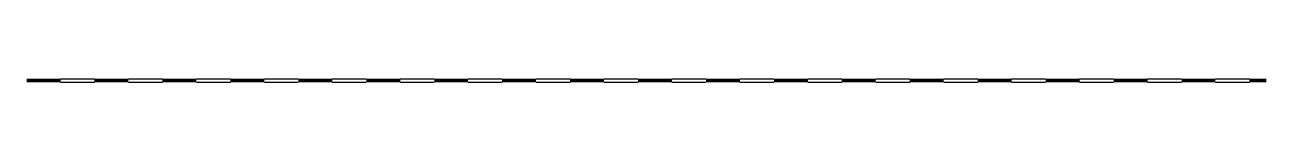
# Model space of a CAD drawing. Header units: inches. Extents: x 5 to 371, y 10 to 11.
import ezdxf

# ---------------------------------------------------------------- set-up
doc = ezdxf.new("R2010")
doc.units = ezdxf.units.IN
doc.header["$MEASUREMENT"] = 0
doc.layers.add('TABLE', color=7, linetype='Continuous')

# ---------------------------------------------------------------- blocks, each defined once
blk = doc.blocks.new('railway')
at = {"layer": 'TABLE'}
for p, q in [((10.09, 0.47), (20.09, 0.47)), ((30.09, 0.47), (40.09, 0.47)), ((50.09, 0.47), (60.09, 0.47)), ((70.09, 0.47), (80.09, 0.47)), ((90.09, 0.47), (100.09, 0.47)), ((110.09, 0.47), (120.09, 0.47)), ((130.09, 0.47), (140.09, 0.47)), ((150.09, 0.47), (160.09, 0.47)), ((170.09, 0.47), (180.09, 0.47)), ((190.09, 0.47), (200.09, 0.47)), ((210.09, 0.47), (220.09, 0.47)), ((230.09, 0.47), (240.09, 0.47)), ((250.09, 0.47), (260.09, 0.47)), ((270.09, 0.47), (280.09, 0.47)), ((290.09, 0.47), (300.09, 0.47)), ((310.09, 0.47), (320.09, 0.47)), ((330.09, 0.47), (340.09, 0.47)), ((350.09, 0.47), (360.09, 0.47)), ((10.09, -0.53), (20.09, -0.53)), ((30.09, -0.53), (40.09, -0.53)), ((50.09, -0.53), (60.09, -0.53)), ((70.09, -0.53), (80.09, -0.53)), ((90.09, -0.53), (100.09, -0.53)), ((110.09, -0.53), (120.09, -0.53)), ((130.09, -0.53), (140.09, -0.53)), ((150.09, -0.53), (160.09, -0.53)), ((170.09, -0.53), (180.09, -0.53)), ((190.09, -0.53), (200.09, -0.53)), ((210.09, -0.53), (220.09, -0.53)), ((230.09, -0.53), (240.09, -0.53)), ((250.09, -0.53), (260.09, -0.53)), ((270.09, -0.53), (280.09, -0.53)), ((290.09, -0.53), (300.09, -0.53)), ((310.09, -0.53), (320.09, -0.53)), ((330.09, -0.53), (340.09, -0.53)), ((350.09, -0.53), (360.09, -0.53))]:
    blk.add_line(p, q, dxfattribs=at)
at = {"layer": 'TABLE', "const_width": 1}
for points in [[(0.09, -0.03), (10.09, -0.03)], [(20.09, -0.03), (30.09, -0.03)], [(40.09, -0.03), (50.09, -0.03)], [(60.09, -0.03), (70.09, -0.03)], [(80.09, -0.03), (90.09, -0.03)], [(100.09, -0.03), (110.09, -0.03)], [(120.09, -0.03), (130.09, -0.03)], [(140.09, -0.03), (150.09, -0.03)], [(160.09, -0.03), (170.09, -0.03)], [(180.09, -0.03), (190.09, -0.03)], [(200.09, -0.03), (210.09, -0.03)], [(220.09, -0.03), (230.09, -0.03)], [(240.09, -0.03), (250.09, -0.03)], [(260.09, -0.03), (270.09, -0.03)], [(280.09, -0.03), (290.09, -0.03)], [(300.09, -0.03), (310.09, -0.03)], [(320.09, -0.03), (330.09, -0.03)], [(340.09, -0.03), (350.09, -0.03)], [(360.09, -0.03), (365.09, -0.03)]]:
    blk.add_lwpolyline(points, dxfattribs=at)

msp = doc.modelspace()

# ---------------------------------------------------------------- block references
msp.add_blockref('railway', (5.53, 10.85))

doc.saveas('drawing.dxf')
